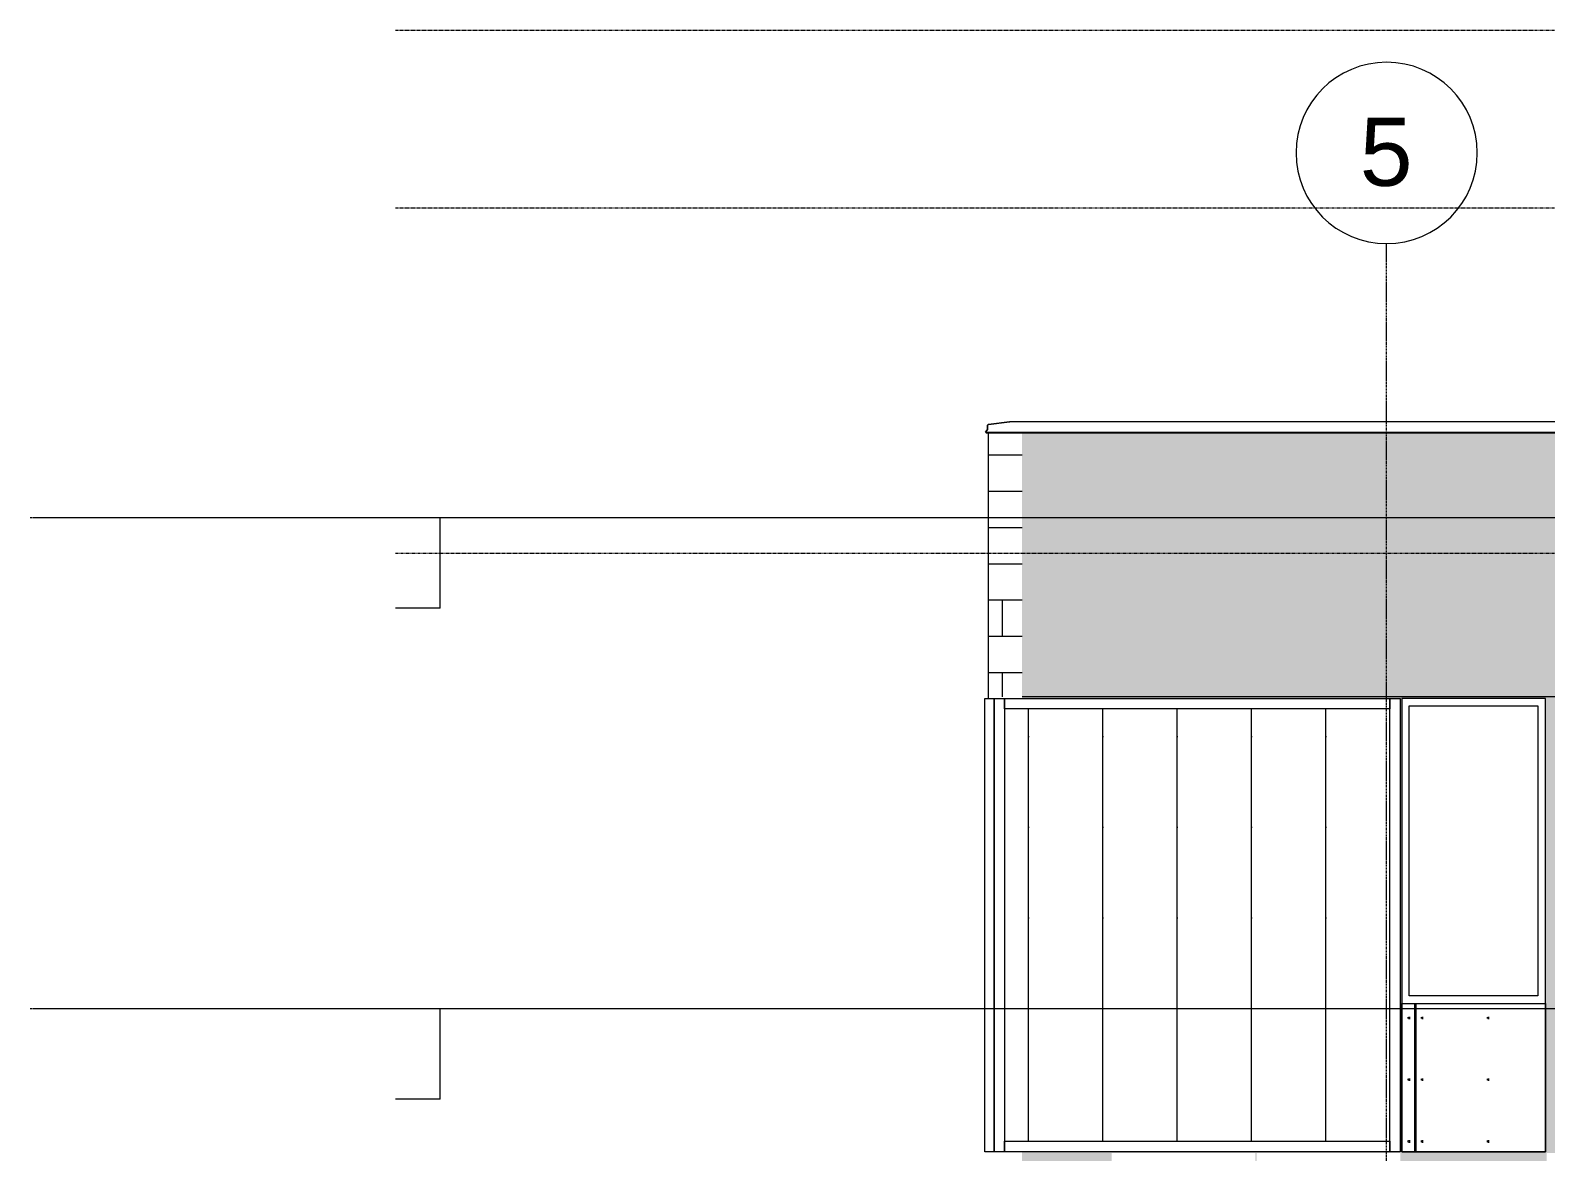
# Model space of a CAD drawing. Header units: inches. Extents: x -4169 to 1217, y -214 to 588.
# Drawn here: x -1300 to -898.8, y 230.1 to 527 of the extents above; entities that cross this region are included whole.
import ezdxf

# ---------------------------------------------------------------- set-up
doc = ezdxf.new("R2010")
doc.units = ezdxf.units.IN
doc.header["$MEASUREMENT"] = 0
doc.linetypes.add('Aligning Line 1_8_', pattern=[0.25, 0.125, -0.125])
doc.linetypes.add('Grid Line 1_2_', pattern=[0.875, 0.5, -0.125, 0.125, -0.125])
for name, color, linetype, lineweight in [('0-6', 90, 'Continuous', 5), ('A-FLOR-2', 253, 'Continuous', 13), ('A-FLOR-LEVL-1', 51, 'Grid Line 1_2_', 9), ('A-GLAZ', 151, 'Continuous', 13), ('A-GLAZ-1', 151, 'Continuous', 9), ('A-GLAZ-CWMG', 51, 'Continuous', 9), ('A-WALL', 113, 'Continuous', 13), ('A-WALL-PATT-3', 111, 'Continuous', 9), ('G-ANNO-SYMB', 111, 'Aligning Line 1_8_', 9), ('G-ANNO-SYMB-1', 254, 'Aligning Line 1_8_', 9), ('G-ANNO-SYMB-2', 147, 'Aligning Line 1_8_', 9), ('S-GRID-1', 1, 'Grid Line 1_2_', 9), ('S-GRID-IDEN', 1, 'Continuous', 9)]:
    doc.layers.add(name, color=color, linetype=linetype, lineweight=lineweight)
doc.styles.add('Arial_1', font='arial.ttf', dxfattribs={"height": 18})
pattern_1 = [(0, (305.58, 140.604), (-120, 76.8), [0.392, -119.607]), (0, (305.58, 140.996), (-120, 76.8), [0.392, -119.607]), (0, (305.58, 150.204), (-120, 76.8), [0.392, -119.607]), (0, (305.58, 150.596), (-120, 76.8), [0.392, -119.607]), (0, (305.58, 159.804), (-120, 76.8), [0.392, -119.607]), (0, (305.58, 160.196), (-120, 76.8), [0.392, -119.607]), (0, (305.58, 169.404), (-120, 76.8), [0.392, -119.607]), (0, (305.58, 169.796), (-120, 76.8), [0.392, -119.607]), (0, (305.58, 179.004), (-120, 76.8), [0.392, -119.607]), (0, (305.58, 179.396), (-120, 76.8), [0.392, -119.607]), (0, (305.58, 188.604), (-120, 76.8), [0.392, -119.607]), (0, (305.58, 188.996), (-120, 76.8), [0.392, -119.607]), (0, (305.58, 198.204), (-120, 76.8), [0.392, -119.607]), (0, (305.58, 198.596), (-120, 76.8), [0.392, -119.607]), (0, (305.58, 207.804), (-120, 76.8), [0.392, -119.607]), (0, (305.58, 208.196), (-120, 76.8), [0.392, -119.607]), (0, (325.58, 140.604), (-120, 76.8), [0.392, -119.607]), (0, (325.58, 140.996), (-120, 76.8), [0.392, -119.607]), (0, (325.58, 150.204), (-120, 76.8), [0.392, -119.607]), (0, (325.58, 150.596), (-120, 76.8), [0.392, -119.607]), (0, (325.58, 159.804), (-120, 76.8), [0.392, -119.607]), (0, (325.58, 160.196), (-120, 76.8), [0.392, -119.607]), (0, (325.58, 169.404), (-120, 76.8), [0.392, -119.607]), (0, (325.58, 169.796), (-120, 76.8), [0.392, -119.607]), (0, (325.58, 179.004), (-120, 76.8), [0.392, -119.607]), (0, (325.58, 179.396), (-120, 76.8), [0.392, -119.607]), (0, (325.58, 188.604), (-120, 76.8), [0.392, -119.607]), (0, (325.58, 188.996), (-120, 76.8), [0.392, -119.607]), (0, (325.58, 198.204), (-120, 76.8), [0.392, -119.607]), (0, (325.58, 198.596), (-120, 76.8), [0.392, -119.607]), (0, (325.58, 207.804), (-120, 76.8), [0.392, -119.607]), (0, (325.58, 208.196), (-120, 76.8), [0.392, -119.607]), (0, (345.58, 140.604), (-120, 76.8), [0.392, -119.607]), (0, (345.58, 140.996), (-120, 76.8), [0.392, -119.607]), (0, (345.58, 150.204), (-120, 76.8), [0.392, -119.607]), (0, (345.58, 150.596), (-120, 76.8), [0.392, -119.607]), (0, (345.58, 159.804), (-120, 76.8), [0.392, -119.607]), (0, (345.58, 160.196), (-120, 76.8), [0.392, -119.607]), (0, (345.58, 169.404), (-120, 76.8), [0.392, -119.607]), (0, (345.58, 169.796), (-120, 76.8), [0.392, -119.607]), (0, (345.58, 179.004), (-120, 76.8), [0.392, -119.607]), (0, (345.58, 179.396), (-120, 76.8), [0.392, -119.607]), (0, (345.58, 188.604), (-120, 76.8), [0.392, -119.607]), (0, (345.58, 188.996), (-120, 76.8), [0.392, -119.607]), (0, (345.58, 198.204), (-120, 76.8), [0.392, -119.607]), (0, (345.58, 198.596), (-120, 76.8), [0.392, -119.607]), (0, (345.58, 207.804), (-120, 76.8), [0.392, -119.607]), (0, (345.58, 208.196), (-120, 76.8), [0.392, -119.607]), (0, (365.58, 140.604), (-120, 76.8), [0.392, -119.607]), (0, (365.58, 140.996), (-120, 76.8), [0.392, -119.607]), (0, (365.58, 150.204), (-120, 76.8), [0.392, -119.607]), (0, (365.58, 150.596), (-120, 76.8), [0.392, -119.607]), (0, (365.58, 159.804), (-120, 76.8), [0.392, -119.607]), (0, (365.58, 160.196), (-120, 76.8), [0.392, -119.607]), (0, (365.58, 169.404), (-120, 76.8), [0.392, -119.607]), (0, (365.58, 169.796), (-120, 76.8), [0.392, -119.607]), (0, (365.58, 179.004), (-120, 76.8), [0.392, -119.607]), (0, (365.58, 179.396), (-120, 76.8), [0.392, -119.607]), (0, (365.58, 188.604), (-120, 76.8), [0.392, -119.607]), (0, (365.58, 188.996), (-120, 76.8), [0.392, -119.607]), (0, (365.58, 198.204), (-120, 76.8), [0.392, -119.607]), (0, (365.58, 198.596), (-120, 76.8), [0.392, -119.607]), (0, (365.58, 207.804), (-120, 76.8), [0.392, -119.607]), (0, (365.58, 208.196), (-120, 76.8), [0.392, -119.607]), (0, (385.58, 140.604), (-120, 76.8), [0.392, -119.607]), (0, (385.58, 140.996), (-120, 76.8), [0.392, -119.607]), (0, (385.58, 150.204), (-120, 76.8), [0.392, -119.607]), (0, (385.58, 150.596), (-120, 76.8), [0.392, -119.607]), (0, (385.58, 159.804), (-120, 76.8), [0.392, -119.607]), (0, (385.58, 160.196), (-120, 76.8), [0.392, -119.607]), (0, (385.58, 169.404), (-120, 76.8), [0.392, -119.607]), (0, (385.58, 169.796), (-120, 76.8), [0.392, -119.607]), (0, (385.58, 179.004), (-120, 76.8), [0.392, -119.607]), (0, (385.58, 179.396), (-120, 76.8), [0.392, -119.607]), (0, (385.58, 188.604), (-120, 76.8), [0.392, -119.607]), (0, (385.58, 188.996), (-120, 76.8), [0.392, -119.607]), (0, (385.58, 198.204), (-120, 76.8), [0.392, -119.607]), (0, (385.58, 198.596), (-120, 76.8), [0.392, -119.607]), (0, (385.58, 207.804), (-120, 76.8), [0.392, -119.607]), (0, (385.58, 208.196), (-120, 76.8), [0.392, -119.607]), (0, (405.58, 140.604), (-120, 76.8), [0.392, -119.607]), (0, (405.58, 140.996), (-120, 76.8), [0.392, -119.607]), (0, (405.58, 150.204), (-120, 76.8), [0.392, -119.607]), (0, (405.58, 150.596), (-120, 76.8), [0.392, -119.607]), (0, (405.58, 159.804), (-120, 76.8), [0.392, -119.607]), (0, (405.58, 160.196), (-120, 76.8), [0.392, -119.607]), (0, (405.58, 169.404), (-120, 76.8), [0.392, -119.607]), (0, (405.58, 169.796), (-120, 76.8), [0.392, -119.607]), (0, (405.58, 179.004), (-120, 76.8), [0.392, -119.607]), (0, (405.58, 179.396), (-120, 76.8), [0.392, -119.607]), (0, (405.58, 188.604), (-120, 76.8), [0.392, -119.607]), (0, (405.58, 188.996), (-120, 76.8), [0.392, -119.607]), (0, (405.58, 198.204), (-120, 76.8), [0.392, -119.607]), (0, (405.58, 198.596), (-120, 76.8), [0.392, -119.607]), (0, (405.58, 207.804), (-120, 76.8), [0.392, -119.607]), (0, (405.58, 208.196), (-120, 76.8), [0.392, -119.607]), (90, (299.13, 155.2), (-120, 7e-15), [9.6, -67.2]), (90, (305.58, 140.6), (-120, 7e-15), [0.392, -76.407]), (90, (305.58, 150.2), (-120, 7e-15), [0.392, -76.407]), (90, (305.58, 159.8), (-120, 7e-15), [0.392, -76.407]), (90, (305.58, 169.4), (-120, 7e-15), [0.392, -76.407]), (90, (305.58, 179), (-120, 7e-15), [0.392, -76.407]), (90, (305.58, 188.6), (-120, 7e-15), [0.392, -76.407]), (90, (305.58, 198.2), (-120, 7e-15), [0.392, -76.407]), (90, (305.58, 207.8), (-120, 7e-15), [0.392, -76.407]), (90, (305.97, 140.6), (-120, 7e-15), [0.392, -76.407]), (90, (305.97, 150.2), (-120, 7e-15), [0.392, -76.407]), (90, (305.97, 159.8), (-120, 7e-15), [0.392, -76.407]), (90, (305.97, 169.4), (-120, 7e-15), [0.392, -76.407]), (90, (305.97, 179), (-120, 7e-15), [0.392, -76.407]), (90, (305.97, 188.6), (-120, 7e-15), [0.392, -76.407]), (90, (305.97, 198.2), (-120, 7e-15), [0.392, -76.407]), (90, (305.97, 207.8), (-120, 7e-15), [0.392, -76.407]), (90, (315.28, 174.4), (-120, 7e-15), [9.6, -67.2]), (90, (315.28, 203.2), (-120, 7e-15), [9.6, -67.2]), (90, (325.58, 140.6), (-120, 7e-15), [0.392, -76.407]), (90, (325.58, 150.2), (-120, 7e-15), [0.392, -76.407]), (90, (325.58, 159.8), (-120, 7e-15), [0.392, -76.407]), (90, (325.58, 169.4), (-120, 7e-15), [0.392, -76.407]), (90, (325.58, 179), (-120, 7e-15), [0.392, -76.407]), (90, (325.58, 188.6), (-120, 7e-15), [0.392, -76.407]), (90, (325.58, 198.2), (-120, 7e-15), [0.392, -76.407]), (90, (325.58, 207.8), (-120, 7e-15), [0.392, -76.407]), (90, (325.97, 140.6), (-120, 7e-15), [0.392, -76.407]), (90, (325.97, 150.2), (-120, 7e-15), [0.392, -76.407]), (90, (325.97, 159.8), (-120, 7e-15), [0.392, -76.407]), (90, (325.97, 169.4), (-120, 7e-15), [0.392, -76.407]), (90, (325.97, 179), (-120, 7e-15), [0.392, -76.407]), (90, (325.97, 188.6), (-120, 7e-15), [0.392, -76.407]), (90, (325.97, 198.2), (-120, 7e-15), [0.392, -76.407]), (90, (325.97, 207.8), (-120, 7e-15), [0.392, -76.407]), (90, (345.58, 140.6), (-120, 7e-15), [0.392, -76.407]), (90, (345.58, 150.2), (-120, 7e-15), [0.392, -76.407]), (90, (345.58, 159.8), (-120, 7e-15), [0.392, -76.407]), (90, (345.58, 169.4), (-120, 7e-15), [0.392, -76.407]), (90, (345.58, 179), (-120, 7e-15), [0.392, -76.407]), (90, (345.58, 188.6), (-120, 7e-15), [0.392, -76.407]), (90, (345.58, 198.2), (-120, 7e-15), [0.392, -76.407]), (90, (345.58, 207.8), (-120, 7e-15), [0.392, -76.407]), (90, (345.97, 140.6), (-120, 7e-15), [0.392, -76.407]), (90, (345.97, 150.2), (-120, 7e-15), [0.392, -76.407]), (90, (345.97, 159.8), (-120, 7e-15), [0.392, -76.407]), (90, (345.97, 169.4), (-120, 7e-15), [0.392, -76.407]), (90, (345.97, 179), (-120, 7e-15), [0.392, -76.407]), (90, (345.97, 188.6), (-120, 7e-15), [0.392, -76.407]), (90, (345.97, 198.2), (-120, 7e-15), [0.392, -76.407]), (90, (345.97, 207.8), (-120, 7e-15), [0.392, -76.407]), (90, (355.83, 145.6), (-120, 7e-15), [9.6, -67.2]), (90, (355.83, 184), (-120, 7e-15), [9.6, -67.2]), (90, (365.58, 140.6), (-120, 7e-15), [0.392, -76.407]), (90, (365.58, 150.2), (-120, 7e-15), [0.392, -76.407]), (90, (365.58, 159.8), (-120, 7e-15), [0.392, -76.407]), (90, (365.58, 169.4), (-120, 7e-15), [0.392, -76.407]), (90, (365.58, 179), (-120, 7e-15), [0.392, -76.407]), (90, (365.58, 188.6), (-120, 7e-15), [0.392, -76.407]), (90, (365.58, 198.2), (-120, 7e-15), [0.392, -76.407]), (90, (365.58, 207.8), (-120, 7e-15), [0.392, -76.407]), (90, (365.97, 140.6), (-120, 7e-15), [0.392, -76.407]), (90, (365.97, 150.2), (-120, 7e-15), [0.392, -76.407]), (90, (365.97, 159.8), (-120, 7e-15), [0.392, -76.407]), (90, (365.97, 169.4), (-120, 7e-15), [0.392, -76.407]), (90, (365.97, 179), (-120, 7e-15), [0.392, -76.407]), (90, (365.97, 188.6), (-120, 7e-15), [0.392, -76.407]), (90, (365.97, 198.2), (-120, 7e-15), [0.392, -76.407]), (90, (365.97, 207.8), (-120, 7e-15), [0.392, -76.407]), (90, (376.66, 164.8), (-120, 7e-15), [9.6, -67.2]), (90, (385.58, 140.6), (-120, 7e-15), [0.392, -76.407]), (90, (385.58, 150.2), (-120, 7e-15), [0.392, -76.407]), (90, (385.58, 159.8), (-120, 7e-15), [0.392, -76.407]), (90, (385.58, 169.4), (-120, 7e-15), [0.392, -76.407]), (90, (385.58, 179), (-120, 7e-15), [0.392, -76.407]), (90, (385.58, 188.6), (-120, 7e-15), [0.392, -76.407]), (90, (385.58, 198.2), (-120, 7e-15), [0.392, -76.407]), (90, (385.58, 207.8), (-120, 7e-15), [0.392, -76.407]), (90, (385.97, 140.6), (-120, 7e-15), [0.392, -76.407]), (90, (385.97, 150.2), (-120, 7e-15), [0.392, -76.407]), (90, (385.97, 159.8), (-120, 7e-15), [0.392, -76.407]), (90, (385.97, 169.4), (-120, 7e-15), [0.392, -76.407]), (90, (385.97, 179), (-120, 7e-15), [0.392, -76.407]), (90, (385.97, 188.6), (-120, 7e-15), [0.392, -76.407]), (90, (385.97, 198.2), (-120, 7e-15), [0.392, -76.407]), (90, (385.97, 207.8), (-120, 7e-15), [0.392, -76.407]), (90, (397.33, 136), (-120, 7e-15), [9.6, -67.2]), (90, (397.33, 193.6), (-120, 7e-15), [9.6, -67.2]), (90, (405.58, 140.6), (-120, 7e-15), [0.392, -76.407]), (90, (405.58, 150.2), (-120, 7e-15), [0.392, -76.407]), (90, (405.58, 159.8), (-120, 7e-15), [0.392, -76.407]), (90, (405.58, 169.4), (-120, 7e-15), [0.392, -76.407]), (90, (405.58, 179), (-120, 7e-15), [0.392, -76.407]), (90, (405.58, 188.6), (-120, 7e-15), [0.392, -76.407]), (90, (405.58, 198.2), (-120, 7e-15), [0.392, -76.407]), (90, (405.58, 207.8), (-120, 7e-15), [0.392, -76.407]), (90, (405.97, 140.6), (-120, 7e-15), [0.392, -76.407]), (90, (405.97, 150.2), (-120, 7e-15), [0.392, -76.407]), (90, (405.97, 159.8), (-120, 7e-15), [0.392, -76.407]), (90, (405.97, 169.4), (-120, 7e-15), [0.392, -76.407]), (90, (405.97, 179), (-120, 7e-15), [0.392, -76.407]), (90, (405.97, 188.6), (-120, 7e-15), [0.392, -76.407]), (90, (405.97, 198.2), (-120, 7e-15), [0.392, -76.407]), (90, (405.97, 207.8), (-120, 7e-15), [0.392, -76.407]), (180, (410.28, 136), (-120, 76.8), [120, 0, 0, 0]), (180, (410.28, 145.6), (-120, 76.8), [120, 0, 0, 0]), (180, (410.28, 155.2), (-120, 76.8), [120, 0, 0, 0]), (180, (410.28, 164.8), (-120, 76.8), [120, 0, 0, 0]), (180, (410.28, 174.4), (-120, 76.8), [120, 0, 0, 0]), (180, (410.28, 184), (-120, 76.8), [120, 0, 0, 0]), (180, (410.28, 193.6), (-120, 76.8), [120, 0, 0, 0]), (180, (410.28, 203.2), (-120, 76.8), [120, 0, 0, 0])]

# ---------------------------------------------------------------- blocks, each defined once
blk = doc.blocks.new('CTR - 2nd Phase_rvt-2-BUILDING ELEVATION - COURTYARD - LOOKING WEST')
at = {"layer": 'A-FLOR-2'}
for p, q in [((1910.93, 398), (1922.72, 398)), ((1922.72, 374), (1922.72, 398)), ((1922.72, 374), (1910.93, 374)), ((1910.93, 268), (1922.72, 268)), ((1922.72, 244), (1922.72, 268)), ((1922.72, 244), (1910.93, 244))]:
    blk.add_line(p, q, dxfattribs=at)
at = {"layer": 'A-FLOR-LEVL-1'}
for p, q in [((1814.21, 398), (4168.71, 398)), ((1814.21, 268), (4168.71, 268))]:
    blk.add_line(p, q, dxfattribs=at)
at = {"layer": 'G-ANNO-SYMB-1'}
for p, q in [((1910.93, 526.95), (4072.03, 526.95)), ((1910.93, 388.59), (4072.03, 388.59))]:
    blk.add_line(p, q, dxfattribs=at)
blk = doc.blocks.new('CTR  - Topography_rvt-2-BUILDING ELEVATION - COURTYARD - LOOKING WEST')
at = {"layer": 'G-ANNO-SYMB-2'}
blk.add_line((1910.93, 480), (4072.03, 480), dxfattribs=at)
blk = doc.blocks.new('CTR - 1st Phase - Common Walls_rvt-2-BUILDING ELEVATION - COURTYARD - LOOKING WEST')
at = {"layer": 'A-FLOR-LEVL-1'}
for p, q in [((1814.21, 398), (4168.71, 398)), ((1814.21, 268), (4168.71, 268))]:
    blk.add_line(p, q, dxfattribs=at)
at = {"layer": 'G-ANNO-SYMB-2'}
for p, q in [((1910.93, 526.95), (4072.03, 526.95)), ((1910.93, 526.95), (4072.03, 526.95)), ((1910.93, 480), (4072.03, 480))]:
    blk.add_line(p, q, dxfattribs=at)
blk = doc.blocks.new('Basic Wall _ EXT - FIBER CEMENT - SMALL - ___-1820304-BUILDING ELEVATION - COURTYARD - LOOKING WEST')
at = {"layer": 'A-WALL'}
for p, q in [((2067.14, 420.57), (2067.61, 421.3)), ((2067.65, 421.44), (2067.65, 422.35)), ((2067.87, 422.6), (2073.45, 423.28)), ((2073.45, 423.28), (2073.51, 423.28)), ((3405.61, 423.28), (2073.48, 423.28)), ((2067.33, 420.45), (2067.14, 420.57)), ((2067.14, 420.57), (3399.27, 420.57)), ((2067.46, 420.42), (3399.59, 420.42))]:
    blk.add_line(p, q, dxfattribs=at)
at = {"layer": 'A-WALL', "flags": 128}
for points in [[(2067.61, 421.3), (2067.63, 421.35), (2067.65, 421.39), (2067.65, 421.44)], [(2067.65, 422.35), (2067.66, 422.41), (2067.68, 422.47), (2067.72, 422.52), (2067.76, 422.56), (2067.81, 422.59), (2067.87, 422.6)], [(2067.46, 420.42), (2067.45, 420.42), (2067.39, 420.43), (2067.33, 420.45)]]:
    blk.add_lwpolyline(points, dxfattribs=at)
blk = doc.blocks.new('Basic Wall _ EXT - FIBER CEMENT - SMALL - ___-1820305-BUILDING ELEVATION - COURTYARD - LOOKING WEST')
at = {"layer": 'A-WALL'}
for p, q in [((2067.61, 421.3), (2067.14, 420.57)), ((2067.65, 422.35), (2067.65, 421.44)), ((2073.45, 423.28), (2067.87, 422.6)), ((2073.51, 423.28), (2073.45, 423.28)), ((2067.14, 420.57), (2067.33, 420.45))]:
    blk.add_line(p, q, dxfattribs=at)
at = {"layer": 'A-WALL', "flags": 128}
for points in [[(2067.65, 421.44), (2067.65, 421.39), (2067.63, 421.35), (2067.61, 421.3)], [(2067.87, 422.6), (2067.81, 422.59), (2067.76, 422.56), (2067.72, 422.52), (2067.68, 422.47), (2067.66, 422.41), (2067.65, 422.35)], [(2067.33, 420.45), (2067.39, 420.43), (2067.45, 420.42)]]:
    blk.add_lwpolyline(points, dxfattribs=at)
blk = doc.blocks.new('Basic Wall _ EXT - FIBER CEMENT - SMALL - ___-1939673-BUILDING ELEVATION - COURTYARD - LOOKING WEST')
at = {"layer": 'A-WALL'}
for p, q in [((2073.51, 423.28), (2073.45, 423.28)), ((2067.45, 420.42), (2067.46, 420.42))]:
    blk.add_line(p, q, dxfattribs=at)
blk = doc.blocks.new('Rectangular Mullion - Profile_Polycarbonate_Upper and left-1739822-BUILDING ELEVATION - COURTYARD - LOOKING WEST')
at = {"layer": 'A-GLAZ-CWMG'}
for p, q in [((2066.92, 350.12), (2069.42, 350.12)), ((2066.92, 230.12), (2066.92, 350.12)), ((2069.42, 350.12), (2069.42, 230.12)), ((2069.42, 230.12), (2066.92, 230.12))]:
    blk.add_line(p, q, dxfattribs=at)
blk = doc.blocks.new('Rectangular Mullion - Profile_Polycarbonate_Upper and left-1997934-BUILDING ELEVATION - COURTYARD - LOOKING WEST')
at = {"layer": 'A-GLAZ-CWMG'}
for p, q in [((2072.17, 347.37), (2072.17, 350.12)), ((2072.17, 350.12), (2174.19, 350.12)), ((2174.19, 350.12), (2174.19, 347.37)), ((2174.19, 347.37), (2072.17, 347.37))]:
    blk.add_line(p, q, dxfattribs=at)
blk = doc.blocks.new('Rectangular Mullion - Profile_Polycarbonate_Lower-1997935-BUILDING ELEVATION - COURTYARD - LOOKING WEST')
at = {"layer": 'A-GLAZ-CWMG'}
for p, q in [((2072.17, 230.12), (2072.17, 232.87)), ((2072.17, 232.87), (2174.19, 232.87)), ((2174.19, 232.87), (2174.19, 230.12)), ((2174.19, 230.12), (2072.17, 230.12))]:
    blk.add_line(p, q, dxfattribs=at)
blk = doc.blocks.new('Rectangular Mullion - Profile_Polycarbonate_Upper and left-1741240-BUILDING ELEVATION - COURTYARD - LOOKING WEST')
at = {"layer": 'A-GLAZ-CWMG'}
for p, q in [((2069.42, 350.12), (2072.17, 350.12)), ((2069.42, 230.12), (2069.42, 350.12)), ((2072.17, 350.12), (2072.17, 230.12)), ((2072.17, 230.12), (2069.42, 230.12))]:
    blk.add_line(p, q, dxfattribs=at)
blk = doc.blocks.new('Rectangular Mullion - Profile_Polycarbonate_right-1741241-BUILDING ELEVATION - COURTYARD - LOOKING WEST')
at = {"layer": 'A-GLAZ-CWMG'}
for p, q in [((2174.19, 350.12), (2176.94, 350.12)), ((2174.19, 230.12), (2174.19, 350.12)), ((2176.94, 350.12), (2176.94, 230.12)), ((2176.94, 230.12), (2174.19, 230.12))]:
    blk.add_line(p, q, dxfattribs=at)
blk = doc.blocks.new('_THE_ WINDOW _ DOOR - Window - 3rd Floor-2113392-BUILDING ELEVATION - COURTYARD - LOOKING WEST')
at = {"layer": 'A-GLAZ-1'}
h = blk.add_hatch(dxfattribs=at)
h.set_pattern_fill('FP_53', color=256, style=0, pattern_type=2)
h.set_pattern_definition([(0, (2447.48, 287.55), (-38.4, 120.38), [0.392, -38.007]), (0, (2447.48, 287.95), (-38.4, 120.38), [0.392, -38.007]), (0, (2447.48, 303.91), (-38.4, 120.38), [0.392, -38.007]), (0, (2447.48, 304.3), (-38.4, 120.38), [0.392, -38.007]), (0, (2447.48, 320.27), (-38.4, 120.38), [0.392, -38.007]), (0, (2447.48, 320.66), (-38.4, 120.38), [0.392, -38.007]), (0, (2447.48, 336.62), (-38.4, 120.38), [0.392, -38.007]), (0, (2447.48, 337.02), (-38.4, 120.38), [0.392, -38.007]), (0, (2447.48, 352.98), (-38.4, 120.38), [0.392, -38.007]), (0, (2447.48, 353.38), (-38.4, 120.38), [0.392, -38.007]), (0, (2447.48, 369.34), (-38.4, 120.38), [0.392, -38.007]), (0, (2447.48, 369.73), (-38.4, 120.375), [0.392, -38.007]), (0, (2447.48, 385.7), (-38.4, 120.375), [0.392, -38.007]), (0, (2447.48, 386.09), (-38.4, 120.375), [0.392, -38.007]), (0, (2447.48, 402.05), (-38.4, 120.375), [0.392, -38.007]), (0, (2447.48, 402.45), (-38.4, 120.375), [0.392, -38.007]), (0, (2464.93, 287.55), (-38.4, 120.38), [0.392, -38.007]), (0, (2464.93, 287.95), (-38.4, 120.38), [0.392, -38.007]), (0, (2464.93, 303.91), (-38.4, 120.38), [0.392, -38.007]), (0, (2464.93, 304.3), (-38.4, 120.38), [0.392, -38.007]), (0, (2464.93, 320.27), (-38.4, 120.38), [0.392, -38.007]), (0, (2464.93, 320.66), (-38.4, 120.38), [0.392, -38.007]), (0, (2464.93, 336.62), (-38.4, 120.38), [0.392, -38.007]), (0, (2464.93, 337.02), (-38.4, 120.38), [0.392, -38.007]), (0, (2464.93, 352.98), (-38.4, 120.38), [0.392, -38.007]), (0, (2464.93, 353.38), (-38.4, 120.38), [0.392, -38.007]), (0, (2464.93, 369.34), (-38.4, 120.375), [0.392, -38.007]), (0, (2464.93, 369.73), (-38.4, 120.375), [0.392, -38.007]), (0, (2464.93, 385.7), (-38.4, 120.375), [0.392, -38.007]), (0, (2464.93, 386.09), (-38.4, 120.375), [0.392, -38.007]), (0, (2464.93, 402.05), (-38.4, 120.375), [0.392, -38.007]), (0, (2464.93, 402.45), (-38.4, 120.375), [0.392, -38.007]), (0, (2482.38, 287.55), (-38.4, 120.38), [0.392, -38.007]), (0, (2482.38, 287.95), (-38.4, 120.38), [0.392, -38.007]), (0, (2482.38, 303.91), (-38.4, 120.38), [0.392, -38.007]), (0, (2482.38, 304.3), (-38.4, 120.38), [0.392, -38.007]), (0, (2482.38, 320.27), (-38.4, 120.38), [0.392, -38.007]), (0, (2482.38, 320.66), (-38.4, 120.38), [0.392, -38.007]), (0, (2482.38, 336.62), (-38.4, 120.38), [0.392, -38.007]), (0, (2482.38, 337.02), (-38.4, 120.38), [0.392, -38.007]), (0, (2482.38, 352.98), (-38.4, 120.38), [0.392, -38.007]), (0, (2482.38, 353.38), (-38.4, 120.38), [0.392, -38.007]), (0, (2482.38, 369.34), (-38.4, 120.375), [0.392, -38.007]), (0, (2482.38, 369.73), (-38.4, 120.375), [0.392, -38.007]), (0, (2482.38, 385.7), (-38.4, 120.375), [0.392, -38.007]), (0, (2482.38, 386.09), (-38.4, 120.375), [0.392, -38.007]), (0, (2482.38, 402.05), (-38.4, 120.375), [0.392, -38.007]), (0, (2482.38, 402.45), (-38.4, 120.375), [0.392, -38.007]), (90, (2445.736, 285), (-38.4, 2e-15), [120, -0.375]), (90, (2446.11, 285), (-38.4, 2e-15), [120, -0.375]), (90, (2447.477, 287.554), (-38.4, 2e-15), [0.392, -119.982]), (90, (2447.477, 303.91), (-38.4, 2e-15), [0.392, -119.982]), (90, (2447.477, 320.268), (-38.4, 2e-15), [0.392, -119.982]), (90, (2447.477, 336.625), (-38.4, 2e-15), [0.392, -119.982]), (90, (2447.477, 352.982), (-38.4, 2e-15), [0.392, -119.982]), (90, (2447.477, 369.34), (-38.4, 2e-15), [0.392, -119.982]), (90, (2447.477, 385.697), (-38.4, 2e-15), [0.392, -119.982]), (90, (2447.477, 402.054), (-38.4, 2e-15), [0.392, -119.982]), (90, (2447.87, 287.554), (-38.4, 2e-15), [0.392, -119.982]), (90, (2447.87, 303.91), (-38.4, 2e-15), [0.392, -119.982]), (90, (2447.87, 320.268), (-38.4, 2e-15), [0.392, -119.982]), (90, (2447.87, 336.625), (-38.4, 2e-15), [0.392, -119.982]), (90, (2447.87, 352.982), (-38.4, 2e-15), [0.392, -119.982]), (90, (2447.87, 369.34), (-38.4, 2e-15), [0.392, -119.982]), (90, (2447.87, 385.697), (-38.4, 2e-15), [0.392, -119.982]), (90, (2447.87, 402.054), (-38.4, 2e-15), [0.392, -119.982]), (90, (2464.927, 287.554), (-38.4, 2e-15), [0.392, -119.982]), (90, (2464.927, 303.91), (-38.4, 2e-15), [0.392, -119.982]), (90, (2464.927, 320.268), (-38.4, 2e-15), [0.392, -119.982]), (90, (2464.927, 336.625), (-38.4, 2e-15), [0.392, -119.982]), (90, (2464.927, 352.982), (-38.4, 2e-15), [0.392, -119.982]), (90, (2464.927, 369.34), (-38.4, 2e-15), [0.392, -119.982]), (90, (2464.927, 385.697), (-38.4, 2e-15), [0.392, -119.982]), (90, (2464.927, 402.054), (-38.4, 2e-15), [0.392, -119.982]), (90, (2465.32, 287.554), (-38.4, 2e-15), [0.392, -119.982]), (90, (2465.32, 303.91), (-38.4, 2e-15), [0.392, -119.982]), (90, (2465.32, 320.268), (-38.4, 2e-15), [0.392, -119.982]), (90, (2465.32, 336.625), (-38.4, 2e-15), [0.392, -119.982]), (90, (2465.32, 352.982), (-38.4, 2e-15), [0.392, -119.982]), (90, (2465.32, 369.34), (-38.4, 2e-15), [0.392, -119.982]), (90, (2465.32, 385.697), (-38.4, 2e-15), [0.392, -119.982]), (90, (2465.32, 402.054), (-38.4, 2e-15), [0.392, -119.982]), (90, (2482.377, 287.554), (-38.4, 2e-15), [0.392, -119.982]), (90, (2482.377, 303.91), (-38.4, 2e-15), [0.392, -119.982]), (90, (2482.377, 320.268), (-38.4, 2e-15), [0.392, -119.982]), (90, (2482.377, 336.625), (-38.4, 2e-15), [0.392, -119.982]), (90, (2482.377, 352.982), (-38.4, 2e-15), [0.392, -119.982]), (90, (2482.377, 369.34), (-38.4, 2e-15), [0.392, -119.982]), (90, (2482.377, 385.697), (-38.4, 2e-15), [0.392, -119.982]), (90, (2482.377, 402.054), (-38.4, 2e-15), [0.392, -119.982]), (90, (2482.77, 287.554), (-38.4, 2e-15), [0.392, -119.982]), (90, (2482.77, 303.91), (-38.4, 2e-15), [0.392, -119.982]), (90, (2482.77, 320.268), (-38.4, 2e-15), [0.392, -119.982]), (90, (2482.77, 336.625), (-38.4, 2e-15), [0.392, -119.982]), (90, (2482.77, 352.982), (-38.4, 2e-15), [0.392, -119.982]), (90, (2482.77, 369.34), (-38.4, 2e-15), [0.392, -119.982]), (90, (2482.77, 385.697), (-38.4, 2e-15), [0.392, -119.982]), (90, (2482.77, 402.054), (-38.4, 2e-15), [0.392, -119.982]), (180, (2484.14, 284.62), (-38.4, 120.38), [38.025, -0.375]), (180, (2484.14, 285), (-38.4, 120.38), [38.025, -0.375])])
h.paths.add_polyline_path([(2407.71, 230.12), (2445.74, 230.12), (2445.74, 269.37), (2407.71, 269.37), (2407.71, 232.61)], flags=0)
at = {"layer": 'A-GLAZ'}
for p, q in [((2445.74, 350.12), (2407.71, 350.12)), ((2407.71, 350.12), (2407.71, 269.37)), ((2445.74, 269.37), (2445.74, 350.12)), ((2409.71, 271.37), (2409.71, 348.12)), ((2409.71, 348.12), (2443.74, 348.12)), ((2443.74, 348.12), (2443.74, 271.37)), ((2407.71, 269.37), (2445.74, 269.37)), ((2407.71, 269.37), (2407.71, 230.12)), ((2443.74, 271.37), (2409.71, 271.37)), ((2445.74, 230.12), (2445.74, 269.37)), ((2407.71, 230.12), (2445.74, 230.12))]:
    blk.add_line(p, q, dxfattribs=at)
blk = doc.blocks.new('Grid - Grid Head - Circle-50561-BUILDING ELEVATION - COURTYARD - LOOKING WEST')
at = {"layer": 'S-GRID-IDEN'}
for start, end in [(0, 180), (180, 360)]:
    blk.add_arc((3481.32, 494.5), 24, start, end, dxfattribs=at)

msp = doc.modelspace()

# ---------------------------------------------------------------- hatches: boundary and pattern name
at = {"layer": 'A-WALL-PATT-3'}
h = msp.add_hatch(dxfattribs=at)
h.set_pattern_fill('FP_49', color=256, style=0, pattern_type=2)
h.set_pattern_definition(pattern_1)
h.paths.add_polyline_path([(-1037.4084, 350.5), (285.8416, 350.5), (285.8087, 421.8934), (285.7478, 421.8287), (285.7961, 421.8287), (285.7961, 421.3937), (285.7173, 421.3937), (285.728, 421.2344), (285.7258, 421.1863), (285.3937, 420.6428), (285.7478, 420.6018), (285.728, 420.5554), (285.3673, 420.4154), (-1037.4084, 420.4154), (-1037.4084, 353.5098)], flags=0)
h.paths.add_polyline_path([(285.3673, 420.4154), (285.4146, 420.4972), (285.3394, 420.4531), (285.359, 420.4267)], flags=0)
h = msp.add_hatch(dxfattribs=at)
h.set_pattern_fill('FP_49', color=256, style=0, pattern_type=2)
h.set_pattern_definition(pattern_1)
h.paths.add_polyline_path([(-1042.8862, 350.5), (-1037.4084, 350.5), (-1037.4084, 420.4154), (-1046.2834, 420.4154), (-1046.2834, 350.5)], flags=0)
h = msp.add_hatch(dxfattribs=at)
h.set_pattern_fill('FP_48', color=256, style=0, pattern_type=2)
h.set_pattern_definition([(0, (293.27, 112.3), (-38.4, 120.375), [0.392, -38.007]), (0, (293.27, 112.7), (-38.4, 120.375), [0.392, -38.007]), (0, (293.27, 128.66), (-38.4, 120.375), [0.392, -38.007]), (0, (293.27, 129.05), (-38.4, 120.375), [0.392, -38.007]), (0, (293.27, 145.02), (-38.4, 120.375), [0.392, -38.007]), (0, (293.27, 145.41), (-38.4, 120.375), [0.392, -38.007]), (0, (293.27, 161.38), (-38.4, 120.375), [0.392, -38.007]), (0, (293.27, 161.77), (-38.4, 120.375), [0.392, -38.007]), (0, (293.27, 177.73), (-38.4, 120.375), [0.392, -38.007]), (0, (293.27, 178.12), (-38.4, 120.375), [0.392, -38.007]), (0, (293.27, 194.09), (-38.4, 120.375), [0.392, -38.007]), (0, (293.27, 194.48), (-38.4, 120.375), [0.392, -38.007]), (0, (293.27, 210.45), (-38.4, 120.375), [0.392, -38.007]), (0, (293.27, 210.84), (-38.4, 120.375), [0.392, -38.007]), (0, (293.27, 226.8), (-38.4, 120.375), [0.392, -38.007]), (0, (293.27, 227.2), (-38.4, 120.375), [0.392, -38.007]), (0, (310.72, 112.3), (-38.4, 120.375), [0.392, -38.007]), (0, (310.72, 112.7), (-38.4, 120.375), [0.392, -38.007]), (0, (310.72, 128.66), (-38.4, 120.375), [0.392, -38.007]), (0, (310.72, 129.05), (-38.4, 120.375), [0.392, -38.007]), (0, (310.72, 145.02), (-38.4, 120.375), [0.392, -38.007]), (0, (310.72, 145.41), (-38.4, 120.375), [0.392, -38.007]), (0, (310.72, 161.38), (-38.4, 120.375), [0.392, -38.007]), (0, (310.72, 161.77), (-38.4, 120.375), [0.392, -38.007]), (0, (310.72, 177.73), (-38.4, 120.375), [0.392, -38.007]), (0, (310.72, 178.12), (-38.4, 120.375), [0.392, -38.007]), (0, (310.72, 194.09), (-38.4, 120.375), [0.392, -38.007]), (0, (310.72, 194.48), (-38.4, 120.375), [0.392, -38.007]), (0, (310.72, 210.45), (-38.4, 120.375), [0.392, -38.007]), (0, (310.72, 210.84), (-38.4, 120.375), [0.392, -38.007]), (0, (310.72, 226.8), (-38.4, 120.375), [0.392, -38.007]), (0, (310.72, 227.2), (-38.4, 120.375), [0.392, -38.007]), (0, (328.17, 112.3), (-38.4, 120.375), [0.392, -38.007]), (0, (328.17, 112.7), (-38.4, 120.375), [0.392, -38.007]), (0, (328.17, 128.66), (-38.4, 120.375), [0.392, -38.007]), (0, (328.17, 129.05), (-38.4, 120.375), [0.392, -38.007]), (0, (328.17, 145.02), (-38.4, 120.375), [0.392, -38.007]), (0, (328.17, 145.41), (-38.4, 120.375), [0.392, -38.007]), (0, (328.17, 161.38), (-38.4, 120.375), [0.392, -38.007]), (0, (328.17, 161.77), (-38.4, 120.375), [0.392, -38.007]), (0, (328.17, 177.73), (-38.4, 120.375), [0.392, -38.007]), (0, (328.17, 178.12), (-38.4, 120.375), [0.392, -38.007]), (0, (328.17, 194.09), (-38.4, 120.375), [0.392, -38.007]), (0, (328.17, 194.48), (-38.4, 120.375), [0.392, -38.007]), (0, (328.17, 210.45), (-38.4, 120.375), [0.392, -38.007]), (0, (328.17, 210.84), (-38.4, 120.375), [0.392, -38.007]), (0, (328.17, 226.8), (-38.4, 120.375), [0.392, -38.007]), (0, (328.17, 227.2), (-38.4, 120.375), [0.392, -38.007]), (90, (291.53, 109.75), (-38.4, 2e-15), [120, -0.375]), (90, (291.904, 109.75), (-38.4, 2e-15), [120, -0.375]), (90, (293.27, 112.304), (-38.4, 2e-15), [0.392, -119.982]), (90, (293.27, 128.66), (-38.4, 2e-15), [0.392, -119.982]), (90, (293.27, 145.018), (-38.4, 2e-15), [0.392, -119.982]), (90, (293.27, 161.375), (-38.4, 2e-15), [0.392, -119.982]), (90, (293.27, 177.732), (-38.4, 2e-15), [0.392, -119.982]), (90, (293.27, 194.09), (-38.4, 2e-15), [0.392, -119.982]), (90, (293.27, 210.447), (-38.4, 2e-15), [0.392, -119.982]), (90, (293.27, 226.804), (-38.4, 2e-15), [0.392, -119.982]), (90, (293.663, 112.304), (-38.4, 2e-15), [0.392, -119.982]), (90, (293.663, 128.66), (-38.4, 2e-15), [0.392, -119.982]), (90, (293.663, 145.018), (-38.4, 2e-15), [0.392, -119.982]), (90, (293.663, 161.375), (-38.4, 2e-15), [0.392, -119.982]), (90, (293.663, 177.732), (-38.4, 2e-15), [0.392, -119.982]), (90, (293.663, 194.09), (-38.4, 2e-15), [0.392, -119.982]), (90, (293.663, 210.447), (-38.4, 2e-15), [0.392, -119.982]), (90, (293.663, 226.804), (-38.4, 2e-15), [0.392, -119.982]), (90, (310.72, 112.304), (-38.4, 2e-15), [0.392, -119.982]), (90, (310.72, 128.66), (-38.4, 2e-15), [0.392, -119.982]), (90, (310.72, 145.018), (-38.4, 2e-15), [0.392, -119.982]), (90, (310.72, 161.375), (-38.4, 2e-15), [0.392, -119.982]), (90, (310.72, 177.732), (-38.4, 2e-15), [0.392, -119.982]), (90, (310.72, 194.09), (-38.4, 2e-15), [0.392, -119.982]), (90, (310.72, 210.447), (-38.4, 2e-15), [0.392, -119.982]), (90, (310.72, 226.804), (-38.4, 2e-15), [0.392, -119.982]), (90, (311.113, 112.304), (-38.4, 2e-15), [0.392, -119.982]), (90, (311.113, 128.66), (-38.4, 2e-15), [0.392, -119.982]), (90, (311.113, 145.018), (-38.4, 2e-15), [0.392, -119.982]), (90, (311.113, 161.375), (-38.4, 2e-15), [0.392, -119.982]), (90, (311.113, 177.732), (-38.4, 2e-15), [0.392, -119.982]), (90, (311.113, 194.09), (-38.4, 2e-15), [0.392, -119.982]), (90, (311.113, 210.447), (-38.4, 2e-15), [0.392, -119.982]), (90, (311.113, 226.804), (-38.4, 2e-15), [0.392, -119.982]), (90, (328.17, 112.304), (-38.4, 2e-15), [0.392, -119.982]), (90, (328.17, 128.66), (-38.4, 2e-15), [0.392, -119.982]), (90, (328.17, 145.018), (-38.4, 2e-15), [0.392, -119.982]), (90, (328.17, 161.375), (-38.4, 2e-15), [0.392, -119.982]), (90, (328.17, 177.732), (-38.4, 2e-15), [0.392, -119.982]), (90, (328.17, 194.09), (-38.4, 2e-15), [0.392, -119.982]), (90, (328.17, 210.447), (-38.4, 2e-15), [0.392, -119.982]), (90, (328.17, 226.804), (-38.4, 2e-15), [0.392, -119.982]), (90, (328.563, 112.304), (-38.4, 2e-15), [0.392, -119.982]), (90, (328.563, 128.66), (-38.4, 2e-15), [0.392, -119.982]), (90, (328.563, 145.018), (-38.4, 2e-15), [0.392, -119.982]), (90, (328.563, 161.375), (-38.4, 2e-15), [0.392, -119.982]), (90, (328.563, 177.732), (-38.4, 2e-15), [0.392, -119.982]), (90, (328.563, 194.09), (-38.4, 2e-15), [0.392, -119.982]), (90, (328.563, 210.447), (-38.4, 2e-15), [0.392, -119.982]), (90, (328.563, 226.804), (-38.4, 2e-15), [0.392, -119.982]), (180, (329.93, 109.38), (-38.4, 120.375), [38.025, -0.375]), (180, (329.93, 109.75), (-38.4, 120.375), [38.025, -0.375])])
h.paths.add_polyline_path([(-1037.4084, 109.75), (-1013.6959, 109.75), (-1013.6959, 229.75), (-975.6709, 229.75), (-975.6709, 109.75), (-975.2959, 109.75), (-975.2959, 229.75), (-937.2709, 229.75), (-937.2709, 109.75), (-898.4959, 109.75), (-898.4959, 229.75), (-860.4709, 229.75), (-860.4709, 178), (-860.0959, 178), (-860.0959, 229.75), (-822.0709, 229.75), (-822.0709, 178), (-783.6709, 178), (-783.6709, 109.75), (-783.2959, 109.75), (-783.2959, 229.75), (-745.2709, 229.75), (-745.2709, 109.75), (-706.4959, 109.75), (-706.4959, 229.75), (-668.4709, 229.75), (-668.4709, 109.75), (-668.0959, 109.75), (-668.0959, 229.75), (-630.0709, 229.75), (-630.0709, 109.75), (-552.8959, 109.75), (-552.8959, 229.75), (-514.8709, 229.75), (-514.8709, 109.75), (-514.4959, 109.75), (-514.4959, 229.75), (-476.4709, 229.75), (-476.4709, 109.75), (-437.6959, 109.75), (-437.6959, 229.75), (-399.6709, 229.75), (-399.6709, 109.75), (-399.2959, 109.75), (-399.2959, 229.75), (-361.2709, 229.75), (-361.2709, 109.75), (-360.7084, 109.75), (-360.7084, 178), (-322.4959, 178), (-322.4959, 229.75), (-284.4709, 229.75), (-284.4709, 178), (-284.0959, 178), (-284.0959, 229.75), (-246.0709, 229.75), (-246.0709, 178), (-245.8834, 178), (-245.8834, 109.75), (-168.8959, 109.75), (-168.8959, 229.75), (-130.8709, 229.75), (-130.8709, 109.75), (-92.0959, 109.75), (-92.0959, 229.75), (-54.0709, 229.75), (-54.0709, 109.75), (-15.2959, 109.75), (-15.2959, 229.75), (22.7291, 229.75), (22.7291, 109.75), (23.1041, 109.75), (23.1041, 229.75), (61.1291, 229.75), (61.1291, 109.75), (138.3041, 109.75), (138.3041, 229.75), (176.3291, 229.75), (176.3291, 178), (176.7041, 178), (176.7041, 229.75), (214.7291, 229.75), (214.7291, 178), (215.1041, 178), (215.1041, 229.75), (253.1291, 229.75), (253.1291, 178), (253.3166, 178), (253.3166, 109.75), (285.6533, 109.75), (285.6533, 112), (285.8416, 112), (285.8416, 230.1875), (285.5916, 230.1875), (285.5916, 347.375), (285.0916, 347.375), (285.0916, 350.125), (285.8416, 350.125), (285.8416, 350.5), (-1037.4084, 350.5), (-1037.4084, 350.125), (-937.2709, 350.125), (-937.2709, 230.125), (-1037.4084, 230.125), (-1037.4084, 148.5014)], flags=0)
h.paths.add_polyline_path([(61.1291, 230.125), (23.1041, 230.125), (23.1041, 350.125), (61.1291, 350.125), (61.1291, 232.6074)], flags=0)
h.paths.add_polyline_path([(137.7416, 230.125), (99.7166, 230.125), (99.7166, 350.125), (137.7416, 350.125), (137.7416, 265.75)], flags=0)
h.paths.add_polyline_path([(22.7291, 230.125), (-15.2959, 230.125), (-15.2959, 350.125), (22.7291, 350.125), (22.7291, 232.6074)], flags=0)
h.paths.add_polyline_path([(-670.4709, 230.125), (-706.4959, 230.125), (-706.4959, 350.125), (-668.4709, 350.125), (-668.4709, 230.125)], flags=0)
h.paths.add_polyline_path([(-632.0709, 230.125), (-668.0959, 230.125), (-668.0959, 350.125), (-630.0709, 350.125), (-630.0709, 230.125)], flags=0)
h.paths.add_polyline_path([(-747.2709, 230.125), (-783.2959, 230.125), (-783.2959, 350.125), (-745.2709, 350.125), (-745.2709, 230.125)], flags=0)
h.paths.add_polyline_path([(-933.1426, 230.125), (-936.8959, 230.125), (-936.8959, 350.125), (-898.8709, 350.125), (-898.8709, 230.125)], flags=0)
h.paths.add_polyline_path([(-860.0959, 230.125), (-860.0959, 350.125), (-822.0709, 350.125), (-822.0709, 230.125), (-824.0709, 230.125)], flags=0)
h.paths.add_polyline_path([(-54.4474, 230.125), (-130.6834, 230.125), (-130.6834, 310), (-92.0959, 310), (-92.0959, 350.125), (-54.0709, 350.125), (-54.0709, 310), (-15.8584, 310), (-15.8584, 230.125), (-54.0709, 230.125)], flags=0)
h.paths.add_polyline_path([(-552.5194, 230.125), (-591.4834, 230.125), (-591.4834, 310), (-552.8959, 310), (-552.8959, 350.125), (-514.8709, 350.125), (-514.8709, 310), (-514.4959, 310), (-514.4959, 350.125), (-476.4709, 350.125), (-476.4709, 230.125), (-550.8959, 230.125)], flags=0)
h.paths.add_polyline_path([(138.3041, 230.125), (138.3041, 350.125), (176.3291, 350.125), (176.3291, 230.125), (140.3041, 230.125)], flags=0)
h.paths.add_polyline_path([(176.7041, 230.125), (176.7041, 350.125), (214.7291, 350.125), (214.7291, 230.125), (178.7041, 230.125)], flags=0)
h.paths.add_polyline_path([(-437.6959, 230.125), (-437.6959, 350.125), (-399.6709, 350.125), (-399.6709, 230.125)], flags=0)
h.paths.add_polyline_path([(-392.8666, 230.125), (-399.2959, 230.125), (-399.2959, 350.125), (-361.2709, 350.125), (-361.2709, 230.125)], flags=0)
h.paths.add_polyline_path([(-320.4959, 230.125), (-322.4959, 230.125), (-322.4959, 350.125), (-284.4709, 350.125), (-284.4709, 230.125)], flags=0)
h.paths.add_polyline_path([(-246.0709, 230.125), (-284.0959, 230.125), (-284.0959, 350.125), (-246.0709, 350.125), (-246.0709, 269.375)], flags=0)
h.paths.add_polyline_path([(-130.8709, 230.125), (-168.8959, 230.125), (-168.8959, 350.125), (-130.8709, 350.125), (-130.8709, 269.375)], flags=0)
h.paths.add_polyline_path([(285.1541, 347.4375), (285.5291, 347.4375), (285.5291, 347.625), (285.5916, 347.625), (285.5916, 350.0625), (285.1541, 350.0625), (285.1541, 347.625)], flags=0)
h = msp.add_hatch(dxfattribs=at)
h.set_pattern_fill('FP_69', color=256, style=0, pattern_type=2)
h.set_pattern_definition([(90, (-917.648, 268), (-19.685, 1e-15), [24, 0, 0, 0])])
h.paths.add_polyline_path([(-940.0209, 232.875), (-940.0209, 347.375), (-1042.0334, 347.375), (-1042.0334, 232.875), (-1000.6771, 232.875)], flags=0)

# ---------------------------------------------------------------- linework, layer by layer
at = {"layer": 'A-FLOR-LEVL-1'}
for p, q in [((-1299.2508, 398), (1053.7573, 398)), ((-1299.2508, 268), (1053.7573, 268))]:
    msp.add_line(p, q, dxfattribs=at)
at = {"layer": 'A-WALL'}
for p, q in [((-1046.2834, 350.125), (-1046.2834, 420.4154)), ((285.8416, 350.5), (-1037.4084, 350.5)), ((-936.8959, 230.125), (-936.8959, 269.375)), ((-898.8709, 269.375), (-898.8709, 230.125)), ((-898.8709, 230.125), (-936.8959, 230.125))]:
    msp.add_line(p, q, dxfattribs=at)
at = {"layer": 'G-ANNO-SYMB'}
for p, q in [((-1203.2806, 526.9531), (957.8234, 526.9531)), ((-1203.2806, 480), (957.8234, 480))]:
    msp.add_line(p, q, dxfattribs=at)
at = {"layer": 'S-GRID-1'}
msp.add_line((-940.8834, -159.8356), (-940.8834, 470.5), dxfattribs=at)

# ---------------------------------------------------------------- block references
at = {"layer": '0-6'}
for name in ['CTR - 2nd Phase_rvt-2-BUILDING ELEVATION - COURTYARD - LOOKING WEST', 'CTR - 1st Phase - Common Walls_rvt-2-BUILDING ELEVATION - COURTYARD - LOOKING WEST', 'CTR  - Topography_rvt-2-BUILDING ELEVATION - COURTYARD - LOOKING WEST']:
    msp.add_blockref(name, (-3114.2072, 0), dxfattribs=at)
at = {"layer": 'A-GLAZ'}
msp.add_blockref('_THE_ WINDOW _ DOOR - Window - 3rd Floor-2113392-BUILDING ELEVATION - COURTYARD - LOOKING WEST', (-3344.6072, 0), dxfattribs=at)
at = {"layer": 'A-GLAZ-CWMG'}
for name in ['Rectangular Mullion - Profile_Polycarbonate_Upper and left-1739822-BUILDING ELEVATION - COURTYARD - LOOKING WEST', 'Rectangular Mullion - Profile_Polycarbonate_Upper and left-1741240-BUILDING ELEVATION - COURTYARD - LOOKING WEST', 'Rectangular Mullion - Profile_Polycarbonate_Upper and left-1997934-BUILDING ELEVATION - COURTYARD - LOOKING WEST', 'Rectangular Mullion - Profile_Polycarbonate_right-1741241-BUILDING ELEVATION - COURTYARD - LOOKING WEST', 'Rectangular Mullion - Profile_Polycarbonate_Lower-1997935-BUILDING ELEVATION - COURTYARD - LOOKING WEST']:
    msp.add_blockref(name, (-3114.2072, 0), dxfattribs=at)
at = {"layer": 'A-WALL'}
for name in ['Basic Wall _ EXT - FIBER CEMENT - SMALL - ___-1820304-BUILDING ELEVATION - COURTYARD - LOOKING WEST', 'Basic Wall _ EXT - FIBER CEMENT - SMALL - ___-1820305-BUILDING ELEVATION - COURTYARD - LOOKING WEST', 'Basic Wall _ EXT - FIBER CEMENT - SMALL - ___-1939673-BUILDING ELEVATION - COURTYARD - LOOKING WEST']:
    msp.add_blockref(name, (-3114.2072, 0), dxfattribs=at)
at = {"layer": 'S-GRID-IDEN'}
msp.add_blockref('Grid - Grid Head - Circle-50561-BUILDING ELEVATION - COURTYARD - LOOKING WEST', (-4422.2072, 0), dxfattribs=at)

# ---------------------------------------------------------------- texts
at = {"layer": 'S-GRID-IDEN', "insert": (-948.0124, 503.7879), "char_height": 18, "width": 16.968, "attachment_point": 1, "style": 'Arial_1'}
msp.add_mtext('5', dxfattribs=at)

doc.saveas('drawing.dxf')
